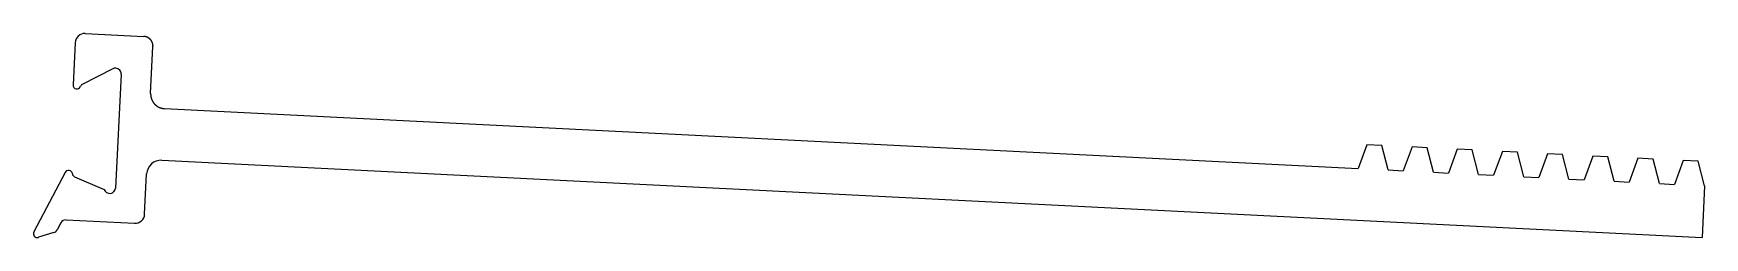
# Model space of a CAD drawing. Extents: x -32.5 to 55.4, y 28.8 to 39.5.
import ezdxf

# ---------------------------------------------------------------- set-up
doc = ezdxf.new("R2010")
doc.units = 0
doc.layers.get('0').update_dxf_attribs({"linetype": 'CONTINUOUS'})

msp = doc.modelspace()

# ---------------------------------------------------------------- linework, layer by layer
for p, q in [((-30.292, 38.988), (-30.403, 36.769)), ((-29.759, 39.47), (-26.679, 39.315)), ((-26.32, 36.329), (-26.197, 38.783)), ((-28.308, 37.618), (-29.922, 36.791)), ((-27.871, 37.336), (-28.171, 31.361)), ((-25.597, 35.53), (37.197, 32.386)), ((37.656, 33.635), (37.197, 32.386)), ((38.449, 33.596), (37.656, 33.635)), ((38.782, 32.307), (38.449, 33.596)), ((40.035, 33.516), (39.575, 32.267)), ((40.828, 33.477), (40.035, 33.516)), ((41.16, 32.188), (40.828, 33.477)), ((-25.732, 32.82), (55.287, 28.764)), ((42.407, 33.398), (41.947, 32.148)), ((43.199, 33.358), (42.407, 33.398)), ((43.532, 32.069), (43.199, 33.358)), ((44.785, 33.278), (44.325, 32.029)), ((45.578, 33.239), (44.785, 33.278)), ((45.911, 31.95), (45.578, 33.239)), ((47.163, 33.159), (46.703, 31.91)), ((47.956, 33.12), (47.163, 33.159)), ((48.289, 31.831), (47.956, 33.12)), ((49.542, 33.04), (49.082, 31.791)), ((50.334, 33.001), (49.542, 33.04)), ((50.667, 31.712), (50.334, 33.001)), ((51.92, 32.921), (51.46, 31.672)), ((52.713, 32.882), (51.92, 32.921)), ((53.045, 31.593), (52.713, 32.882)), ((54.297, 32.802), (53.837, 31.553)), ((55.09, 32.763), (54.297, 32.802)), ((55.422, 31.474), (55.09, 32.763)), ((-30.814, 32.177), (-32.464, 29.058)), ((-30.318, 31.949), (-28.758, 31.291)), ((-26.637, 29.991), (-26.532, 32.097)), ((38.782, 32.307), (39.575, 32.267)), ((41.16, 32.188), (41.947, 32.148)), ((43.532, 32.069), (44.325, 32.029)), ((45.911, 31.95), (46.703, 31.91)), ((48.289, 31.831), (49.082, 31.791)), ((50.667, 31.712), (51.46, 31.672)), ((53.045, 31.593), (53.837, 31.553)), ((55.422, 31.474), (55.287, 28.764)), ((-31.413, 29.024), (-32.228, 28.773)), ((-31.047, 29.53), (-31.236, 29.171)), ((-30.766, 29.689), (-27.17, 29.509))]:
    msp.add_line(p, q)
for points in [[(-26.197, 38.782, 0), (-26.197, 38.789, 0), (-26.196, 38.795, 0), (-26.196, 38.801, 0), (-26.196, 38.807, 0), (-26.196, 38.814, 0), (-26.196, 38.82, 0), (-26.197, 38.826, 0), (-26.197, 38.832, 0), (-26.197, 38.839, 0), (-26.198, 38.845, 0), (-26.198, 38.851, 0), (-26.199, 38.857, 0), (-26.199, 38.864, 0), (-26.2, 38.87, 0), (-26.201, 38.876, 0), (-26.202, 38.882, 0), (-26.203, 38.888, 0), (-26.204, 38.894, 0), (-26.205, 38.901, 0), (-26.206, 38.907, 0), (-26.207, 38.913, 0), (-26.209, 38.919, 0), (-26.21, 38.925, 0), (-26.211, 38.931, 0), (-26.213, 38.937, 0), (-26.215, 38.943, 0), (-26.216, 38.949, 0), (-26.218, 38.955, 0), (-26.22, 38.961, 0), (-26.222, 38.967, 0), (-26.224, 38.973, 0), (-26.226, 38.979, 0), (-26.228, 38.984, 0), (-26.23, 38.99, 0), (-26.232, 38.996, 0), (-26.235, 39.002, 0), (-26.237, 39.008, 0), (-26.24, 39.013, 0), (-26.242, 39.019, 0), (-26.245, 39.025, 0), (-26.247, 39.03, 0), (-26.25, 39.036, 0), (-26.253, 39.041, 0), (-26.256, 39.047, 0), (-26.259, 39.053, 0), (-26.262, 39.058, 0), (-26.265, 39.063, 0), (-26.268, 39.069, 0), (-26.271, 39.074, 0), (-26.275, 39.079, 0), (-26.278, 39.085, 0), (-26.282, 39.09, 0), (-26.285, 39.095, 0), (-26.289, 39.1, 0), (-26.292, 39.105, 0), (-26.296, 39.11, 0), (-26.3, 39.115, 0), (-26.303, 39.12, 0), (-26.307, 39.125, 0), (-26.311, 39.13, 0), (-26.315, 39.135, 0), (-26.319, 39.139, 0), (-26.323, 39.144, 0), (-26.328, 39.149, 0), (-26.332, 39.153, 0), (-26.336, 39.158, 0), (-26.34, 39.162, 0), (-26.345, 39.167, 0), (-26.349, 39.171, 0), (-26.354, 39.175, 0), (-26.358, 39.18, 0), (-26.363, 39.184, 0), (-26.367, 39.188, 0), (-26.372, 39.192, 0), (-26.377, 39.196, 0), (-26.382, 39.2, 0), (-26.386, 39.204, 0), (-26.391, 39.208, 0), (-26.396, 39.212, 0), (-26.401, 39.216, 0), (-26.406, 39.219, 0), (-26.411, 39.223, 0), (-26.416, 39.227, 0), (-26.422, 39.23, 0), (-26.427, 39.233, 0), (-26.432, 39.237, 0), (-26.437, 39.24, 0), (-26.443, 39.243, 0), (-26.448, 39.247, 0), (-26.453, 39.25, 0), (-26.459, 39.253, 0), (-26.464, 39.256, 0), (-26.47, 39.259, 0), (-26.475, 39.261, 0), (-26.481, 39.264, 0), (-26.487, 39.267, 0), (-26.492, 39.27, 0), (-26.498, 39.272, 0), (-26.504, 39.275, 0), (-26.509, 39.277, 0), (-26.515, 39.279, 0), (-26.521, 39.282, 0), (-26.527, 39.284, 0), (-26.533, 39.286, 0), (-26.538, 39.288, 0), (-26.544, 39.29, 0), (-26.55, 39.292, 0), (-26.556, 39.294, 0), (-26.562, 39.296, 0), (-26.568, 39.297, 0), (-26.574, 39.299, 0), (-26.58, 39.301, 0), (-26.586, 39.302, 0), (-26.593, 39.303, 0), (-26.599, 39.305, 0), (-26.605, 39.306, 0), (-26.611, 39.307, 0), (-26.617, 39.308, 0), (-26.623, 39.309, 0), (-26.629, 39.31, 0), (-26.635, 39.311, 0), (-26.642, 39.312, 0), (-26.648, 39.313, 0), (-26.654, 39.313, 0), (-26.66, 39.314, 0), (-26.666, 39.315, 0), (-26.673, 39.315, 0), (-26.679, 39.315, 0)], [(-26.32, 36.329, 0), (-26.32, 36.319, 0), (-26.32, 36.31, 0), (-26.321, 36.301, 0), (-26.321, 36.291, 0), (-26.321, 36.282, 0), (-26.32, 36.273, 0), (-26.32, 36.263, 0), (-26.32, 36.254, 0), (-26.319, 36.245, 0), (-26.319, 36.235, 0), (-26.318, 36.226, 0), (-26.317, 36.217, 0), (-26.316, 36.207, 0), (-26.315, 36.198, 0), (-26.314, 36.189, 0), (-26.312, 36.18, 0), (-26.311, 36.17, 0), (-26.31, 36.161, 0), (-26.308, 36.152, 0), (-26.306, 36.143, 0), (-26.304, 36.134, 0), (-26.302, 36.124, 0), (-26.3, 36.115, 0), (-26.298, 36.106, 0), (-26.296, 36.097, 0), (-26.293, 36.088, 0), (-26.291, 36.079, 0), (-26.288, 36.07, 0), (-26.285, 36.061, 0), (-26.282, 36.052, 0), (-26.279, 36.044, 0), (-26.276, 36.035, 0), (-26.273, 36.026, 0), (-26.27, 36.017, 0), (-26.266, 36.008, 0), (-26.263, 36, 0), (-26.259, 35.991, 0), (-26.256, 35.983, 0), (-26.252, 35.974, 0), (-26.248, 35.966, 0), (-26.244, 35.957, 0), (-26.24, 35.949, 0), (-26.235, 35.94, 0), (-26.231, 35.932, 0), (-26.227, 35.924, 0), (-26.222, 35.916, 0), (-26.217, 35.908, 0), (-26.213, 35.9, 0), (-26.208, 35.892, 0), (-26.203, 35.884, 0), (-26.198, 35.876, 0), (-26.193, 35.868, 0), (-26.187, 35.86, 0), (-26.182, 35.852, 0), (-26.177, 35.845, 0), (-26.171, 35.837, 0), (-26.166, 35.83, 0), (-26.16, 35.822, 0), (-26.154, 35.815, 0), (-26.148, 35.808, 0), (-26.142, 35.801, 0), (-26.136, 35.794, 0), (-26.13, 35.786, 0), (-26.124, 35.779, 0), (-26.117, 35.773, 0), (-26.111, 35.766, 0), (-26.105, 35.759, 0), (-26.098, 35.752, 0), (-26.091, 35.746, 0), (-26.085, 35.739, 0), (-26.078, 35.733, 0), (-26.071, 35.727, 0), (-26.064, 35.72, 0), (-26.057, 35.714, 0), (-26.05, 35.708, 0), (-26.043, 35.702, 0), (-26.035, 35.696, 0), (-26.028, 35.69, 0), (-26.021, 35.685, 0), (-26.013, 35.679, 0), (-26.006, 35.674, 0), (-25.998, 35.668, 0), (-25.99, 35.663, 0), (-25.983, 35.657, 0), (-25.975, 35.652, 0), (-25.967, 35.647, 0), (-25.959, 35.642, 0), (-25.951, 35.638, 0), (-25.943, 35.633, 0), (-25.935, 35.628, 0), (-25.927, 35.623, 0), (-25.919, 35.619, 0), (-25.91, 35.615, 0), (-25.902, 35.61, 0), (-25.893, 35.606, 0), (-25.885, 35.602, 0), (-25.877, 35.598, 0), (-25.868, 35.594, 0), (-25.86, 35.591, 0), (-25.851, 35.587, 0), (-25.842, 35.584, 0), (-25.834, 35.58, 0), (-25.825, 35.577, 0), (-25.816, 35.574, 0), (-25.807, 35.57, 0), (-25.798, 35.567, 0), (-25.79, 35.565, 0), (-25.78, 35.562, 0), (-25.772, 35.559, 0), (-25.763, 35.556, 0), (-25.754, 35.554, 0), (-25.744, 35.552, 0), (-25.735, 35.55, 0), (-25.726, 35.547, 0), (-25.717, 35.545, 0), (-25.708, 35.544, 0), (-25.699, 35.542, 0), (-25.69, 35.54, 0), (-25.68, 35.538, 0), (-25.671, 35.537, 0), (-25.662, 35.536, 0), (-25.653, 35.535, 0), (-25.643, 35.533, 0), (-25.634, 35.532, 0), (-25.625, 35.532, 0), (-25.615, 35.531, 0), (-25.606, 35.53, 0), (-25.597, 35.53, 0)]]:
    msp.add_polyline3d(points)
for centre, radius, start, end in [((-29.785, 38.962), 0.508, 87.13404, 177.13404), ((-28.171, 37.351), 0.3, 357.13404, 117.13413), ((-30.203, 36.759), 0.2, 177.13404, 338.54419), ((-29.831, 36.613), 0.2, 117.13364, 158.54296), ((-25.77, 32.059), 0.762, 87.13404, 177.13404), ((-30.638, 32.083), 0.2, 7.13412, 152.13433), ((-30.241, 32.133), 0.2, 187.13433, 247.13458), ((-28.47, 31.376), 0.3, 196.60535, 357.13404), ((-27.144, 30.016), 0.508, 267.13404, 357.13404), ((-32.287, 28.964), 0.2, 152.13473, 287.13471), ((-31.502, 29.311), 0.3, 287.13405, 332.13409), ((-30.781, 29.39), 0.3, 87.13362, 152.13396)]:
    msp.add_arc(centre, radius, start, end)

doc.saveas('drawing.dxf')
